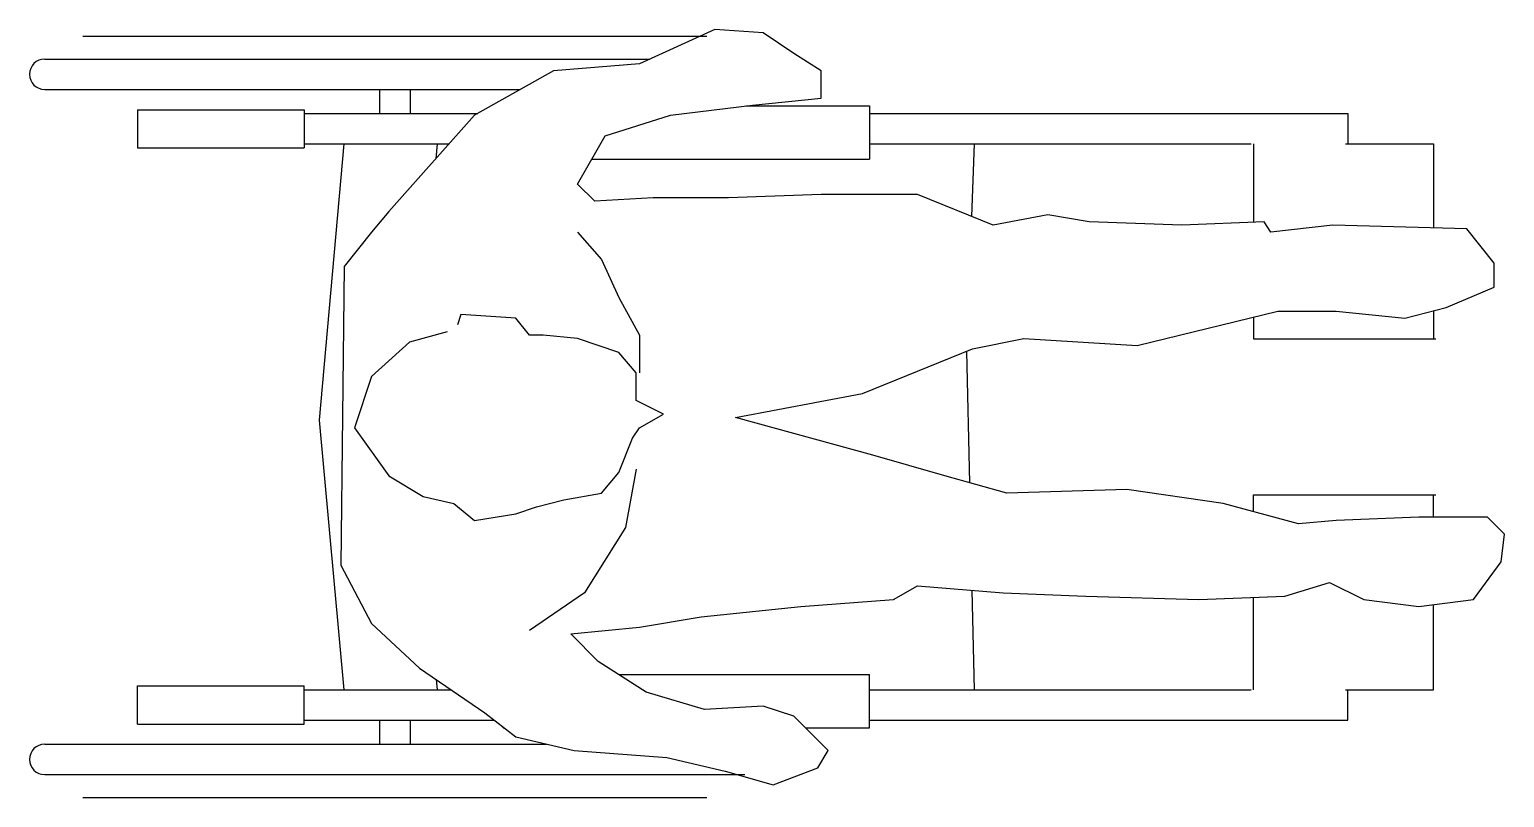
# Model space of a CAD drawing. Extents: x -0.25 to 0.97, y -0.31 to 0.32.
import ezdxf

# ---------------------------------------------------------------- set-up
doc = ezdxf.new("R2010")
doc.units = 0
doc.header["$LTSCALE"] = 1.2
doc.layers.get('0').update_dxf_attribs({"linetype": 'CONTINUOUS'})

msp = doc.modelspace()

# ---------------------------------------------------------------- linework, layer by layer
at = {"color": 0}
for p, q in [((-0.2026, 0.3142), (0.3099, 0.3142)), ((-0.2338, 0.2955), (0.2632, 0.2955)), ((-0.2338, 0.2705), (0.1568, 0.2705)), ((0.0412, 0.2705), (0.0412, 0.2508)), ((0.0662, 0.2705), (0.0662, 0.2508)), ((0.3422, 0.2571), (0.4437, 0.2571)), ((0.4437, 0.2571), (0.4437, 0.2133)), ((-0.1576, 0.2539), (-0.1576, 0.2227)), ((-0.1576, 0.2539), (-0.0208, 0.2539)), ((-0.0208, 0.2539), (-0.0208, 0.2227)), ((-0.0208, 0.2508), (0.122, 0.2508)), ((0.4437, 0.2508), (0.8365, 0.2508)), ((0.8365, 0.2508), (0.8365, 0.2258)), ((-0.1576, 0.2227), (-0.0208, 0.2227)), ((-0.0208, 0.2258), (0.0983, 0.2258)), ((0.0119, 0.2258), (-0.0083, -0.0009)), ((0.0885, 0.2258), (0.0874, 0.2136)), ((0.4437, 0.2258), (0.7569, 0.2258)), ((0.5296, 0.2258), (0.5274, 0.1662)), ((0.7589, 0.2258), (0.7589, 0.1615)), ((0.8346, 0.2258), (0.9068, 0.2258)), ((0.9068, 0.2258), (0.9068, 0.1569)), ((0.2155, 0.2133), (0.4437, 0.2133)), ((0.9068, 0.0888), (0.9068, 0.0657)), ((0.7589, 0.0837), (0.7589, 0.0657)), ((0.7589, 0.0657), (0.9086, 0.0657)), ((0.5233, 0.0556), (0.5233, 0.0555)), ((0.5233, 0.0555), (0.5257, -0.0524)), ((-0.0083, -0.0009), (0.0119, -0.2223)), ((0.7589, -0.0622), (0.9086, -0.0622)), ((0.7589, -0.0761), (0.7589, -0.0622)), ((0.9068, -0.0806), (0.9068, -0.0622)), ((0.5277, -0.1406), (0.5296, -0.2223)), ((0.7589, -0.2223), (0.7589, -0.1465)), ((0.9068, -0.2223), (0.9068, -0.1524)), ((0.0878, -0.214), (0.0885, -0.2223)), ((0.2376, -0.2098), (0.4437, -0.2098)), ((0.4437, -0.2536), (0.4437, -0.2098)), ((-0.1576, -0.2192), (-0.0208, -0.2192)), ((-0.1576, -0.2505), (-0.1576, -0.2192)), ((-0.0208, -0.2505), (-0.0208, -0.2192)), ((-0.0208, -0.2223), (0.1, -0.2223)), ((0.4437, -0.2223), (0.7569, -0.2223)), ((0.8346, -0.2223), (0.9068, -0.2223)), ((0.8365, -0.2473), (0.8365, -0.2223)), ((-0.1576, -0.2505), (-0.0208, -0.2505)), ((-0.0208, -0.2473), (0.1354, -0.2473)), ((0.0412, -0.2473), (0.0412, -0.267)), ((0.0662, -0.2473), (0.0662, -0.267)), ((0.1428, -0.2536), (0.1428, -0.2531)), ((0.1428, -0.2536), (0.1435, -0.2536)), ((0.3909, -0.2536), (0.4437, -0.2536)), ((0.4437, -0.2473), (0.8365, -0.2473)), ((-0.2338, -0.267), (0.1784, -0.267)), ((-0.2338, -0.292), (0.3412, -0.292)), ((-0.2026, -0.3108), (0.3099, -0.3108))]:
    msp.add_line(p, q, dxfattribs=at)
msp.add_lwpolyline([(0.0121, 0.1252), (0.0093, -0.1201), (0.0347, -0.168), (0.0741, -0.2047), (0.1277, -0.2413), (0.1531, -0.261), (0.201, -0.2723), (0.2771, -0.278), (0.3251, -0.2892), (0.3645, -0.3005), (0.4012, -0.2864), (0.4096, -0.2723), (0.3814, -0.2441), (0.3561, -0.2357), (0.3081, -0.2385), (0.2602, -0.2244), (0.2207, -0.199), (0.1982, -0.1765), (0.2546, -0.1708), (0.3053, -0.1624), (0.3871, -0.1539), (0.4632, -0.1483), (0.4829, -0.137), (0.5534, -0.1426), (0.6211, -0.1454), (0.7141, -0.1483), (0.7846, -0.1454), (0.8213, -0.1342), (0.8495, -0.1483), (0.8946, -0.1539), (0.9397, -0.1483), (0.9622, -0.1173), (0.9651, -0.0947), (0.951, -0.0806), (0.8946, -0.0806), (0.8269, -0.0834), (0.7959, -0.0862), (0.7339, -0.0693), (0.6549, -0.058), (0.5563, -0.0609), (0.5055, -0.0468), (0.4463, -0.0298), (0.3335, 0.0012), (0.4378, 0.0209), (0.5281, 0.0576), (0.5704, 0.066), (0.6634, 0.0604), (0.779, 0.0886), (0.8269, 0.0886), (0.8833, 0.0829), (0.9171, 0.0914), (0.9566, 0.1083), (0.9566, 0.128), (0.9341, 0.1562), (0.8241, 0.1591), (0.7733, 0.1534), (0.7677, 0.1619), (0.7, 0.1591), (0.6239, 0.1619), (0.5901, 0.1675), (0.545, 0.1591), (0.4829, 0.1844), (0.404, 0.1844), (0.3279, 0.1816), (0.2659, 0.1816), (0.2179, 0.1788), (0.2038, 0.1929), (0.2264, 0.2324), (0.28, 0.2493), (0.3476, 0.2577), (0.404, 0.2634), (0.404, 0.2859), (0.3814, 0.3), (0.3561, 0.3169), (0.3166, 0.3198), (0.2546, 0.2916), (0.1841, 0.2859), (0.1192, 0.2493), (0.0488, 0.1703), (0.0347, 0.1534)], close=True, dxfattribs=at)
for points in [[(0.2038, 0.1534), (0.2236, 0.1309), (0.2377, 0.0998), (0.2546, 0.0688), (0.2546, 0.0378)], [(0.0967, 0.0716), (0.0657, 0.0632), (0.0347, 0.035), (0.0206, -0.0073), (0.0488, -0.0468), (0.077, -0.0637), (0.1023, -0.0693), (0.1192, -0.0834), (0.1531, -0.0778), (0.17, -0.0721), (0.1925, -0.0665), (0.2236, -0.0609), (0.2377, -0.0439), (0.2489, -0.0158), (0.2546, -0.0073), (0.2743, 0.004), (0.2518, 0.0153), (0.2518, 0.0378), (0.2377, 0.0547), (0.2038, 0.066), (0.1756, 0.0688), (0.1644, 0.0688), (0.1531, 0.0829), (0.108, 0.0857), (0.1051, 0.0773)], [(0.2518, -0.0411), (0.2433, -0.0891), (0.2095, -0.1426), (0.1644, -0.1736)]]:
    msp.add_lwpolyline(points, dxfattribs=at)
for centre in [(-0.2338, 0.283), (-0.2338, -0.2795)]:
    msp.add_arc(centre, 0.0125, 90, 270, dxfattribs=at)

doc.saveas('drawing.dxf')
